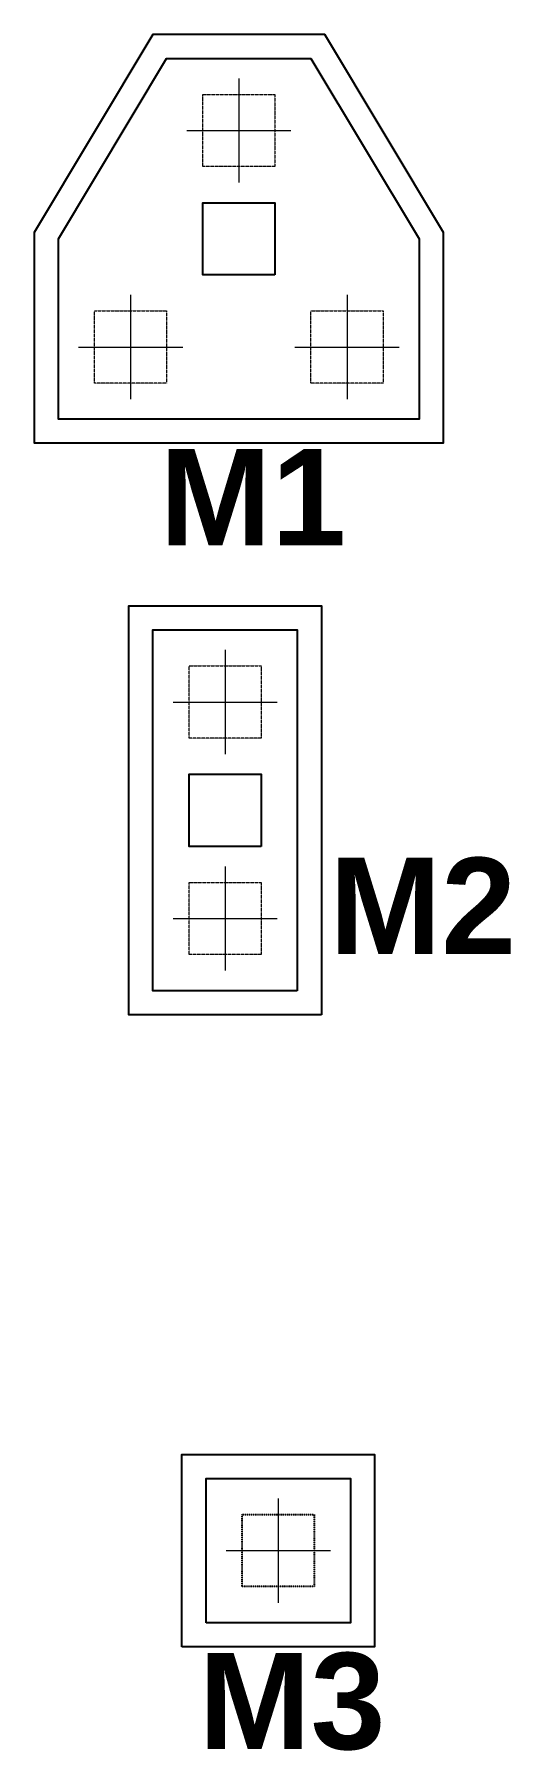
# Model space of a CAD drawing. Header units: millimetres. Extents: x 2451 to 189599, y 100744 to 200848.
# Drawn here: x 124938 to 126918, y 183063 to 190199 of the extents above; entities that cross this region are included whole.
import ezdxf

# ---------------------------------------------------------------- set-up
doc = ezdxf.new("R2010")
doc.units = ezdxf.units.MM
doc.linetypes.add('ACAD_ISO02W100', pattern=[15, 12, -3])
doc.linetypes.add('HIDDEN2', pattern=[0.1875, 0.125, -0.0625])
doc.layers.add('TEXT', color=7, linetype='Continuous')
doc.layers.add('TEXT NHỎ KC Dim - Ghi chú', color=3, linetype='Continuous', lineweight=18)
doc.layers.add('TRUC', color=24, linetype='Continuous', lineweight=0)
doc.styles.add('SWISS-CONDENSE', font='')
doc.styles.get('SWISS-CONDENSE').set_extended_font_data('VNI-Swiss-Condense')

# ---------------------------------------------------------------- blocks, each defined once
blk = doc.blocks.new('A$Cb53110fc')
at = {"layer": 'TEXT', "color": 7}
blk.add_lwpolyline([(800, 0), (0, 0), (0, 1700), (800, 1700)], close=True, dxfattribs=at)
blk.add_lwpolyline([(700, 100), (100, 100), (100, 1600), (700, 1600), (700, 100)], dxfattribs=at)
at = {"layer": 'TEXT', "color": 5}
blk.add_lwpolyline([(550, 700), (250, 700), (250, 1000), (550, 1000), (550, 700)], dxfattribs=at)
at = {"layer": 'TEXT NHỎ KC Dim - Ghi chú'}
for p, q in [((400, 1516.7), (400, 1083.3)), ((183.3, 1300), (616.7, 1300)), ((400, 616.7), (400, 183.3)), ((183.3, 400), (616.7, 400))]:
    blk.add_line(p, q, dxfattribs=at)
at = {"layer": 'TRUC', "linetype": 'ACAD_ISO02W100', "ltscale": 0.1}
for points in [[(550, 1150), (250, 1150), (250, 1450), (550, 1450), (550, 1150)], [(550, 250), (250, 250), (250, 550), (550, 550), (550, 250)]]:
    blk.add_lwpolyline(points, dxfattribs=at)
at = {"layer": 'TEXT', "color": 7, "insert": (833.1, 652.5), "char_height": 400, "attachment_point": 1, "style": 'SWISS-CONDENSE'}
blk.add_mtext('{\\fArial|b1|i0|c0|p34;M2}', dxfattribs=at)
blk = doc.blocks.new('A$C6ea54910')
at = {"layer": 'TEXT', "color": 7}
blk.add_lwpolyline([(0, 877.7), (493.4, 1700), (1206.6, 1700), (1700, 877.7), (1700, 0), (0, 0)], close=True, dxfattribs=at)
blk.add_lwpolyline([(100, 850), (550, 1600), (1150, 1600), (1600, 850), (1600, 100), (100, 100), (100, 850)], dxfattribs=at)
at = {"layer": 'TEXT', "color": 5}
blk.add_lwpolyline([(1000, 700), (700, 700), (700, 1000), (1000, 1000), (1000, 700)], dxfattribs=at)
at = {"layer": 'TEXT NHỎ KC Dim - Ghi chú'}
for p, q in [((850, 1516.7), (850, 1083.3)), ((633.3, 1300), (1066.7, 1300)), ((400, 616.7), (400, 183.3)), ((1300, 616.7), (1300, 183.3)), ((183.3, 400), (616.7, 400)), ((1083.3, 400), (1516.7, 400))]:
    blk.add_line(p, q, dxfattribs=at)
at = {"layer": 'TRUC', "linetype": 'ACAD_ISO02W100', "ltscale": 0.1}
for points in [[(1000, 1150), (700, 1150), (700, 1450), (1000, 1450), (1000, 1150)], [(550, 250), (250, 250), (250, 550), (550, 550), (550, 250)], [(1450, 250), (1150, 250), (1150, 550), (1450, 550), (1450, 250)]]:
    blk.add_lwpolyline(points, dxfattribs=at)
at = {"layer": 'TEXT', "color": 7, "insert": (520.3, -24.2), "char_height": 400, "attachment_point": 1, "style": 'SWISS-CONDENSE'}
blk.add_mtext('{\\fArial|b1|i0|c0|p34;M1}', dxfattribs=at)
blk = doc.blocks.new('A$C3746546b')
at = {"layer": 'TEXT', "color": 7}
blk.add_lwpolyline([(0, 0), (0, 800), (800, 800), (800, 0)], close=True, dxfattribs=at)
blk.add_lwpolyline([(100, 100), (100, 700), (700, 700), (700, 100), (100, 100)], dxfattribs=at)
at = {"layer": 'TEXT', "color": 3, "linetype": 'HIDDEN2'}
blk.add_lwpolyline([(250, 250), (250, 550), (550, 550), (550, 250), (250, 250)], dxfattribs=at)
at = {"layer": 'TEXT NHỎ KC Dim - Ghi chú'}
for p, q in [((400, 616.7), (400, 183.3)), ((183.3, 400), (616.7, 400))]:
    blk.add_line(p, q, dxfattribs=at)
at = {"layer": 'TEXT', "color": 7, "insert": (69.3, -25.3), "char_height": 400, "attachment_point": 1, "style": 'SWISS-CONDENSE'}
blk.add_mtext('{\\fArial|b1|i0|c0|p34;M3}', dxfattribs=at)

msp = doc.modelspace()

# ---------------------------------------------------------------- block references
at = {"layer": 'TEXT NHỎ KC Dim - Ghi chú'}
for name, p in [('A$C6ea54910', (124937.8, 188498.9)), ('A$Cb53110fc', (125330.9, 186122.8)), ('A$C3746546b', (125551.5, 183495))]:
    msp.add_blockref(name, p, dxfattribs=at)

doc.saveas('drawing.dxf')
